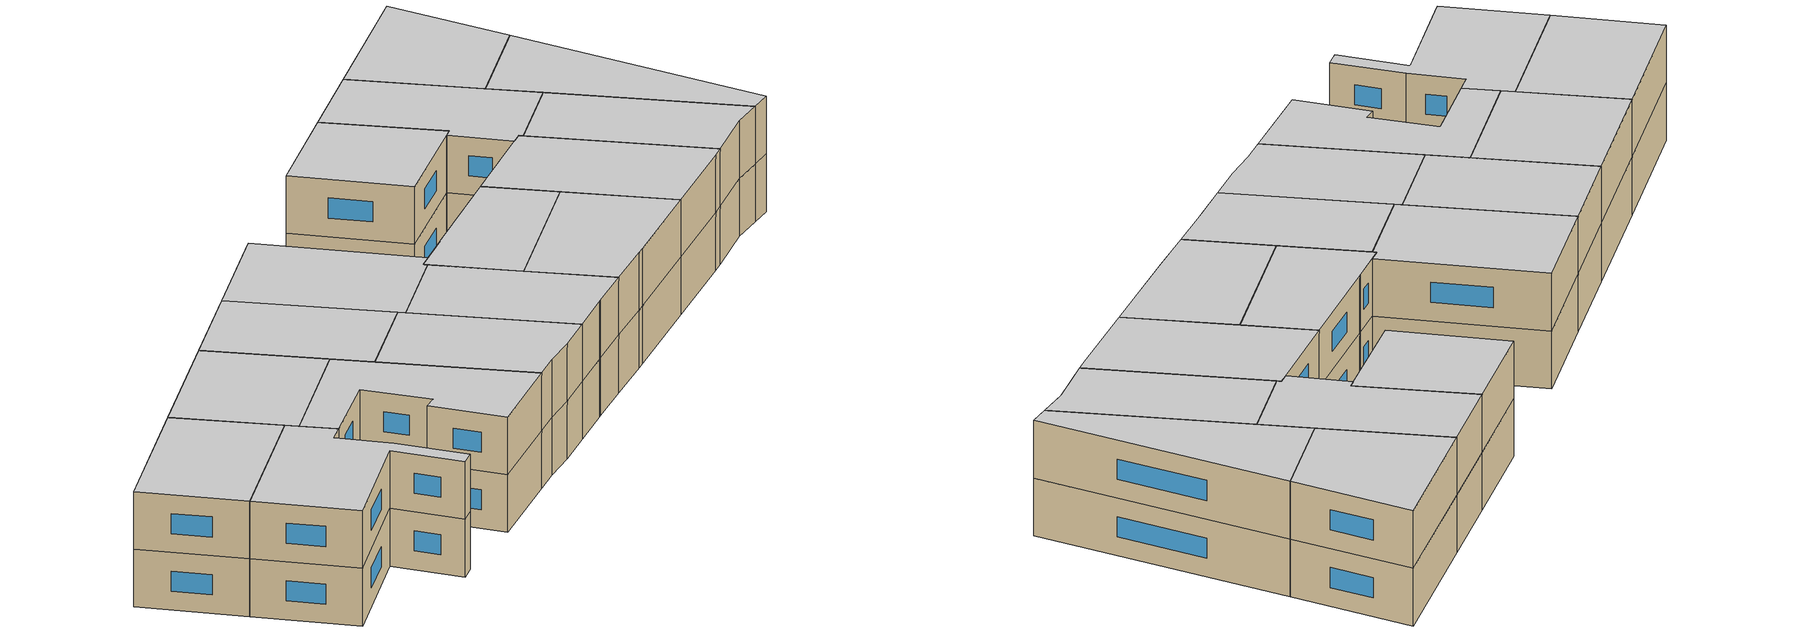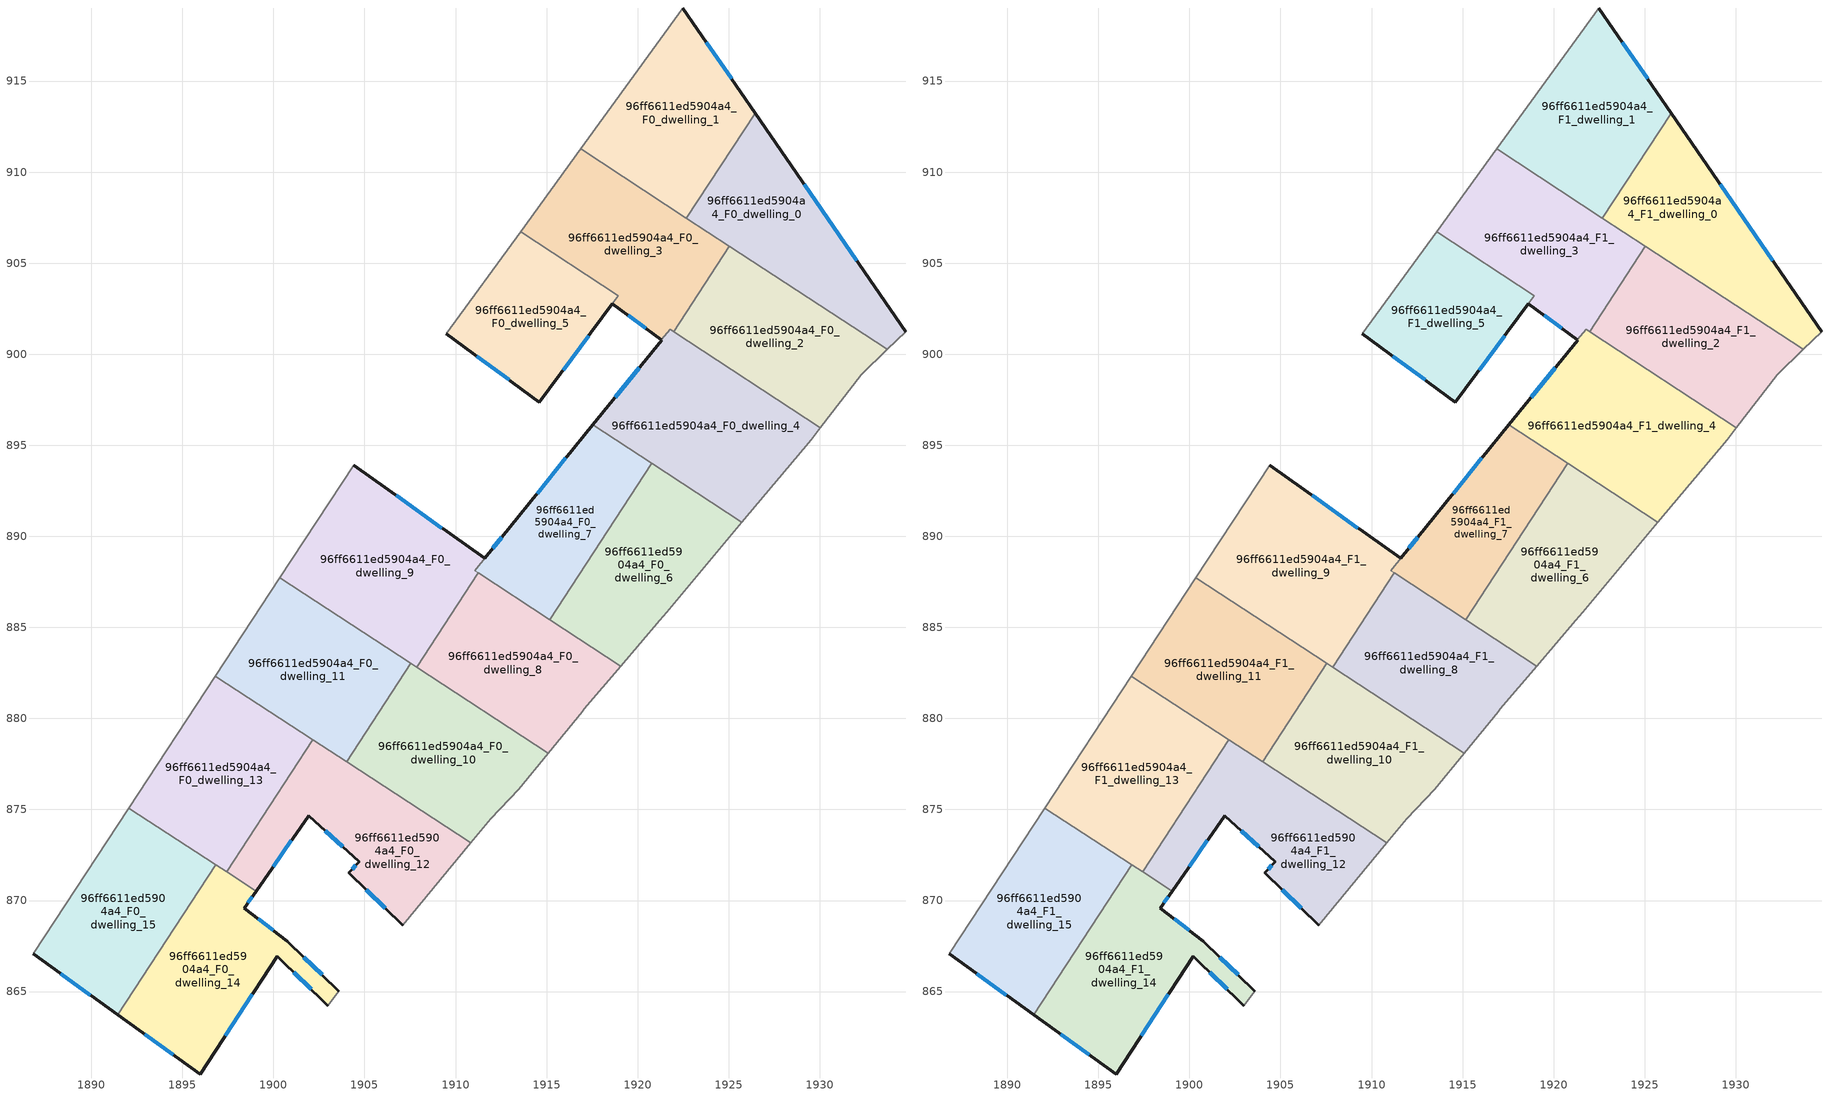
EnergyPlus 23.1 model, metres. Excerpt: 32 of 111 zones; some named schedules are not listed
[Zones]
96ff6611ed5904a4_F0_dwelling_0
 floor ground (EU_floor_Construction): 1926.45,913.25 1934.72,901.23 1933.71,900.26 1922.68,907.47 z0
 wall outside (EU_wall_Construction): 1934.72,901.23 1926.45,913.25 z0:3
 wall to 96ff6611ed5904a4_F0_dwelling_1 (EU_wall_Construction): 1926.45,913.25 1922.68,907.47 z0:3
 wall adiabatic (EU_wall_Construction): 1933.71,900.26 1934.72,901.23 z0:3
 wall to 96ff6611ed5904a4_F0_dwelling_2 (EU_wall_Construction): 1925.04,905.93 1933.71,900.26 z0:3
 wall to 96ff6611ed5904a4_F0_dwelling_3 (EU_wall_Construction): 1922.68,907.47 1925.04,905.93 z0:3
 window (EU_Window_Construction): 1932.03,905.14 1929.14,909.34 z0.98:2.02
96ff6611ed5904a4_F0_dwelling_1
 floor ground (EU_floor_Construction): 1922.49,919.01 1926.45,913.25 1922.68,907.47 1916.87,911.27 z0
 wall outside (EU_wall_Construction): 1926.45,913.25 1922.49,919.01 z0:3
 wall adiabatic (EU_wall_Construction): 1922.49,919.01 1916.87,911.27 z0:3
 wall to 96ff6611ed5904a4_F0_dwelling_3 (EU_wall_Construction): 1916.87,911.27 1922.68,907.47 z0:3
 window (EU_Window_Construction): 1925.17,915.12 1923.78,917.14 z0.98:2.02
96ff6611ed5904a4_F0_dwelling_10
 floor ground (EU_floor_Construction): 1915.09,878.09 1913.47,876.11 1911.95,874.49 1910.84,873.16 1904.02,877.62 1907.55,883.03 z0
 wall adiabatic (EU_wall_Construction): 1910.84,873.16 1911.95,874.49 1913.47,876.11 1915.09,878.09 z0:3
 wall to 96ff6611ed5904a4_F0_dwelling_11 (EU_wall_Construction): 1907.55,883.03 1904.02,877.62 z0:3
 wall to 96ff6611ed5904a4_F0_dwelling_8 (EU_wall_Construction): 1915.09,878.09 1907.87,882.82 z0:3
 wall to 96ff6611ed5904a4_F0_dwelling_12 (EU_wall_Construction): 1904.02,877.62 1910.84,873.16 z0:3
 wall to 96ff6611ed5904a4_F0_dwelling_9 (EU_wall_Construction): 1907.87,882.82 1907.55,883.03 z0:3
96ff6611ed5904a4_F0_dwelling_11
 floor ground (EU_floor_Construction): 1907.55,883.03 1904.02,877.62 1896.81,882.33 1900.35,887.73 z0
 wall adiabatic (EU_wall_Construction): 1900.35,887.73 1896.81,882.33 z0:3
 wall to 96ff6611ed5904a4_F0_dwelling_9 (EU_wall_Construction): 1907.55,883.03 1900.35,887.73 z0:3
 wall to 96ff6611ed5904a4_F0_dwelling_13 (EU_wall_Construction): 1896.81,882.33 1902.17,878.83 z0:3
 wall to 96ff6611ed5904a4_F0_dwelling_12 (EU_wall_Construction): 1902.17,878.83 1904.02,877.62 z0:3
96ff6611ed5904a4_F0_dwelling_12
 floor ground (EU_floor_Construction): 1910.84,873.16 1907.11,868.65 1904.13,871.53 1904.72,872.13 1901.93,874.64 1899.05,870.52 1897.43,871.58 1902.17,878.83 z0
 wall outside (EU_wall_Construction): 1899.05,870.52 1901.93,874.64 1904.72,872.13 1904.13,871.53 1907.11,868.65 z0:3
 wall to 96ff6611ed5904a4_F0_dwelling_13 (EU_wall_Construction): 1902.17,878.83 1897.43,871.58 z0:3
 wall adiabatic (EU_wall_Construction): 1907.11,868.65 1910.84,873.16 z0:3
 wall to 96ff6611ed5904a4_F0_dwelling_14 (EU_wall_Construction): 1897.43,871.58 1899.05,870.52 z0:3
 window (EU_Window_Construction): 1899.99,871.86 1900.99,873.3 / 1905.1,870.6 1906.14,869.59 / 1904.53,871.94 1904.32,871.73 / 1902.84,873.83 1903.81,872.95 z0.98:2.02
96ff6611ed5904a4_F0_dwelling_13
 floor ground (EU_floor_Construction): 1902.17,878.83 1897.43,871.58 1892.07,875.08 1896.81,882.33 z0
 wall adiabatic (EU_wall_Construction): 1896.81,882.33 1892.07,875.08 z0:3
 wall to 96ff6611ed5904a4_F0_dwelling_15 (EU_wall_Construction): 1892.07,875.08 1896.85,871.96 z0:3
 wall to 96ff6611ed5904a4_F0_dwelling_14 (EU_wall_Construction): 1896.85,871.96 1897.43,871.58 z0:3
96ff6611ed5904a4_F0_dwelling_14
 floor ground (EU_floor_Construction): 1899.05,870.52 1898.39,869.57 1900.75,867.77 1903.6,865.02 1902.97,864.23 1900.21,866.95 1895.98,860.47 1891.46,863.72 1896.85,871.96 z0
 wall outside (EU_wall_Construction): 1903.6,865.02 1900.75,867.77 1898.39,869.57 1899.05,870.52 / 1891.46,863.72 1895.98,860.47 1900.21,866.95 1902.97,864.23 z0:3
 wall adiabatic (EU_wall_Construction): 1902.97,864.23 1903.6,865.02 z0:3
 wall to 96ff6611ed5904a4_F0_dwelling_15 (EU_wall_Construction): 1896.85,871.96 1891.46,863.72 z0:3
 window (EU_Window_Construction): 1899.98,868.36 1899.16,868.99 / 1902.67,865.92 1901.68,866.88 / 1901.11,866.07 1902.08,865.12 / 1897.35,862.58 1898.83,864.85 / 1892.93,862.67 1894.51,861.53 / 1898.6,869.88 1898.83,870.21 z0.98:2.02
96ff6611ed5904a4_F0_dwelling_15
 floor ground (EU_floor_Construction): 1896.85,871.96 1891.46,863.72 1886.82,867.07 1892.07,875.08 z0
 wall outside (EU_wall_Construction): 1886.82,867.07 1891.46,863.72 z0:3
 wall adiabatic (EU_wall_Construction): 1892.07,875.08 1886.82,867.07 z0:3
 window (EU_Window_Construction): 1888.33,865.98 1889.95,864.81 z0.98:2.02
96ff6611ed5904a4_F0_dwelling_2
 floor ground (EU_floor_Construction): 1933.71,900.26 1932.27,898.86 1930.04,895.97 1921.98,901.24 1925.04,905.93 z0
 wall adiabatic (EU_wall_Construction): 1930.04,895.97 1932.27,898.86 1933.71,900.26 z0:3
 wall to 96ff6611ed5904a4_F0_dwelling_3 (EU_wall_Construction): 1925.04,905.93 1921.98,901.24 z0:3
 wall to 96ff6611ed5904a4_F0_dwelling_4 (EU_wall_Construction): 1921.98,901.24 1930.04,895.97 z0:3
96ff6611ed5904a4_F0_dwelling_3
 floor ground (EU_floor_Construction): 1925.04,905.93 1921.98,901.24 1921.78,901.37 1921.31,900.78 1918.62,902.78 1918.94,903.22 1913.58,906.73 1916.87,911.27 z0
 wall outside (EU_wall_Construction): 1918.62,902.78 1921.31,900.78 z0:3
 wall to 96ff6611ed5904a4_F0_dwelling_5 (EU_wall_Construction): 1913.58,906.73 1918.94,903.22 1918.62,902.78 z0:3
 wall adiabatic (EU_wall_Construction): 1916.87,911.27 1913.58,906.73 z0:3
 wall to 96ff6611ed5904a4_F0_dwelling_4 (EU_wall_Construction): 1921.31,900.78 1921.78,901.37 / 1921.79,901.36 1921.98,901.24 z0:3
 window (EU_Window_Construction): 1919.49,902.13 1920.43,901.43 z0.98:2.02
96ff6611ed5904a4_F0_dwelling_4
 floor ground (EU_floor_Construction): 1930.04,895.97 1929.53,895.31 1925.73,890.78 1917.54,896.13 1921.79,901.36 z0
 wall outside (EU_wall_Construction): 1921.31,900.78 1917.54,896.13 z0:3
 wall adiabatic (EU_wall_Construction): 1925.73,890.78 1929.53,895.31 1930.04,895.97 z0:3
 wall to 96ff6611ed5904a4_F0_dwelling_6 (EU_wall_Construction): 1920.79,894 1925.73,890.78 z0:3
 wall to 96ff6611ed5904a4_F0_dwelling_7 (EU_wall_Construction): 1917.54,896.13 1920.79,894 z0:3
 window (EU_Window_Construction): 1920.09,899.27 1918.77,897.64 z0.98:2.02
96ff6611ed5904a4_F0_dwelling_5
 floor ground (EU_floor_Construction): 1918.94,903.22 1914.61,897.37 1909.5,901.11 1913.58,906.73 z0
 wall outside (EU_wall_Construction): 1909.5,901.11 1914.61,897.37 1918.62,902.78 z0:3
 wall adiabatic (EU_wall_Construction): 1913.58,906.73 1909.5,901.11 z0:3
 window (EU_Window_Construction): 1911.16,899.9 1912.95,898.59 / 1915.91,899.13 1917.31,901.02 z0.98:2.02
96ff6611ed5904a4_F0_dwelling_6
 floor ground (EU_floor_Construction): 1925.73,890.78 1921.6,885.84 1921.23,885.4 1919.08,882.87 1915.18,885.42 1920.79,894 z0
 wall adiabatic (EU_wall_Construction): 1919.08,882.87 1921.23,885.4 1921.6,885.84 1925.73,890.78 z0:3
 wall to 96ff6611ed5904a4_F0_dwelling_7 (EU_wall_Construction): 1920.79,894 1915.18,885.42 z0:3
 wall to 96ff6611ed5904a4_F0_dwelling_8 (EU_wall_Construction): 1915.18,885.42 1919.08,882.87 z0:3
96ff6611ed5904a4_F0_dwelling_7
 floor ground (EU_floor_Construction): 1920.79,894 1915.18,885.42 1911.06,888.11 1913.01,890.52 1917.54,896.13 z0
 wall outside (EU_wall_Construction): 1917.54,896.13 1913.01,890.52 z0:3
 wall to 96ff6611ed5904a4_F0_dwelling_9 (EU_wall_Construction): 1913,890.52 1911.06,888.11 1911.25,887.99 z0:3
 wall to 96ff6611ed5904a4_F0_dwelling_8 (EU_wall_Construction): 1911.25,887.99 1915.18,885.42 z0:3
 window (EU_Window_Construction): 1916.07,894.3 1914.48,892.35 z0.98:2.02
96ff6611ed5904a4_F0_dwelling_8
 floor ground (EU_floor_Construction): 1919.08,882.87 1917.08,880.52 1916.96,880.37 1915.09,878.09 1907.87,882.82 1911.25,887.99 z0
 wall adiabatic (EU_wall_Construction): 1915.09,878.09 1916.96,880.37 1917.08,880.52 1919.08,882.87 z0:3
 wall to 96ff6611ed5904a4_F0_dwelling_9 (EU_wall_Construction): 1911.25,887.99 1907.87,882.82 z0:3
96ff6611ed5904a4_F0_dwelling_9
 floor ground (EU_floor_Construction): 1913,890.52 1911.06,888.11 1911.25,887.99 1907.87,882.82 1900.35,887.73 1904.4,893.91 1911.6,888.78 z0
 wall outside (EU_wall_Construction): 1913,890.52 1911.6,888.78 1904.4,893.91 z0:3
 wall adiabatic (EU_wall_Construction): 1904.4,893.91 1900.35,887.73 z0:3
 window (EU_Window_Construction): 1909.26,890.45 1906.74,892.25 / 1912.55,889.96 1912.06,889.35 z0.98:2.02
96ff6611ed5904a4_F1_dwelling_0
 floor to 96ff6611ed5904a4_F0_dwelling_0 (EU_floor_Construction): 1926.45,913.25 1934.72,901.23 1933.71,900.26 1922.68,907.47 z3
 wall outside (EU_wall_Construction): 1934.72,901.23 1926.45,913.25 z3:6
 wall to 96ff6611ed5904a4_F1_dwelling_1 (EU_wall_Construction): 1926.45,913.25 1922.68,907.47 z3:6
 wall adiabatic (EU_wall_Construction): 1933.71,900.26 1934.72,901.23 z3:6
 wall to 96ff6611ed5904a4_F1_dwelling_2 (EU_wall_Construction): 1925.04,905.93 1933.71,900.26 z3:6
 wall to 96ff6611ed5904a4_F1_dwelling_3 (EU_wall_Construction): 1922.68,907.47 1925.04,905.93 z3:6
 window (EU_Window_Construction): 1932.03,905.14 1929.14,909.34 z3.98:5.02
 ceiling to 96ff6611ed5904a4_F2_dwelling_0 (EU_floor_Construction): 1934.72,901.23 1926.45,913.25 1922.68,907.47 1933.71,900.26 z6
96ff6611ed5904a4_F1_dwelling_1
 floor to 96ff6611ed5904a4_F0_dwelling_1 (EU_floor_Construction): 1922.49,919.01 1926.45,913.25 1922.68,907.47 1916.87,911.27 z3
 wall outside (EU_wall_Construction): 1926.45,913.25 1922.49,919.01 z3:6
 wall adiabatic (EU_wall_Construction): 1922.49,919.01 1916.87,911.27 z3:6
 wall to 96ff6611ed5904a4_F1_dwelling_3 (EU_wall_Construction): 1916.87,911.27 1922.68,907.47 z3:6
 window (EU_Window_Construction): 1925.17,915.12 1923.78,917.14 z3.98:5.02
 ceiling to 96ff6611ed5904a4_F2_dwelling_1 (EU_floor_Construction): 1922.68,907.47 1926.45,913.25 1922.49,919.01 1916.87,911.27 z6
96ff6611ed5904a4_F1_dwelling_10
 floor to 96ff6611ed5904a4_F0_dwelling_10 (EU_floor_Construction): 1915.09,878.09 1913.47,876.11 1911.95,874.49 1910.84,873.16 1904.02,877.62 1907.55,883.03 z3
 wall adiabatic (EU_wall_Construction): 1910.84,873.16 1911.95,874.49 1913.47,876.11 1915.09,878.09 z3:6
 wall to 96ff6611ed5904a4_F1_dwelling_11 (EU_wall_Construction): 1907.55,883.03 1904.02,877.62 z3:6
 wall to 96ff6611ed5904a4_F1_dwelling_8 (EU_wall_Construction): 1915.09,878.09 1907.87,882.82 z3:6
 wall to 96ff6611ed5904a4_F1_dwelling_12 (EU_wall_Construction): 1904.02,877.62 1910.84,873.16 z3:6
 wall to 96ff6611ed5904a4_F1_dwelling_9 (EU_wall_Construction): 1907.87,882.82 1907.55,883.03 z3:6
 ceiling to 96ff6611ed5904a4_F2_dwelling_10 (EU_floor_Construction): 1913.47,876.11 1915.09,878.09 1907.55,883.03 1904.02,877.62 1910.84,873.16 1911.95,874.49 z6
96ff6611ed5904a4_F1_dwelling_11
 floor to 96ff6611ed5904a4_F0_dwelling_11 (EU_floor_Construction): 1907.55,883.03 1904.02,877.62 1896.81,882.33 1900.35,887.73 z3
 wall adiabatic (EU_wall_Construction): 1900.35,887.73 1896.81,882.33 z3:6
 wall to 96ff6611ed5904a4_F1_dwelling_9 (EU_wall_Construction): 1907.55,883.03 1900.35,887.73 z3:6
 wall to 96ff6611ed5904a4_F1_dwelling_13 (EU_wall_Construction): 1896.81,882.33 1902.17,878.83 z3:6
 wall to 96ff6611ed5904a4_F1_dwelling_12 (EU_wall_Construction): 1902.17,878.83 1904.02,877.62 z3:6
 ceiling to 96ff6611ed5904a4_F2_dwelling_11 (EU_floor_Construction): 1904.02,877.62 1907.55,883.03 1900.35,887.73 1896.81,882.33 z6
96ff6611ed5904a4_F1_dwelling_12
 floor to 96ff6611ed5904a4_F0_dwelling_12 (EU_floor_Construction): 1910.84,873.16 1907.11,868.65 1904.13,871.53 1904.72,872.13 1901.93,874.64 1899.05,870.52 1897.43,871.58 1902.17,878.83 z3
 wall outside (EU_wall_Construction): 1899.05,870.52 1901.93,874.64 1904.72,872.13 1904.13,871.53 1907.11,868.65 z3:6
 wall to 96ff6611ed5904a4_F1_dwelling_13 (EU_wall_Construction): 1902.17,878.83 1897.43,871.58 z3:6
 wall adiabatic (EU_wall_Construction): 1907.11,868.65 1910.84,873.16 z3:6
 wall to 96ff6611ed5904a4_F1_dwelling_14 (EU_wall_Construction): 1897.43,871.58 1899.05,870.52 z3:6
 window (EU_Window_Construction): 1899.99,871.86 1900.99,873.3 / 1905.1,870.6 1906.14,869.59 / 1904.53,871.94 1904.32,871.73 / 1902.84,873.83 1903.81,872.95 z3.98:5.02
 ceiling to 96ff6611ed5904a4_F2_dwelling_12 (EU_floor_Construction): 1907.11,868.65 1910.84,873.16 1902.17,878.83 1897.43,871.58 1899.05,870.52 1901.93,874.64 1904.72,872.13 1904.13,871.53 z6
96ff6611ed5904a4_F1_dwelling_13
 floor to 96ff6611ed5904a4_F0_dwelling_13 (EU_floor_Construction): 1902.17,878.83 1897.43,871.58 1892.07,875.08 1896.81,882.33 z3
 wall adiabatic (EU_wall_Construction): 1896.81,882.33 1892.07,875.08 z3:6
 wall to 96ff6611ed5904a4_F1_dwelling_15 (EU_wall_Construction): 1892.07,875.08 1896.85,871.96 z3:6
 wall to 96ff6611ed5904a4_F1_dwelling_14 (EU_wall_Construction): 1896.85,871.96 1897.43,871.58 z3:6
 ceiling to 96ff6611ed5904a4_F2_dwelling_13 (EU_floor_Construction): 1897.43,871.58 1902.17,878.83 1896.81,882.33 1892.07,875.08 z6
96ff6611ed5904a4_F1_dwelling_14
 floor to 96ff6611ed5904a4_F0_dwelling_14 (EU_floor_Construction): 1899.05,870.52 1898.39,869.57 1900.75,867.77 1903.6,865.02 1902.97,864.23 1900.21,866.95 1895.98,860.47 1891.46,863.72 1896.85,871.96 z3
 wall outside (EU_wall_Construction): 1903.6,865.02 1900.75,867.77 1898.39,869.57 1899.05,870.52 / 1891.46,863.72 1895.98,860.47 1900.21,866.95 1902.97,864.23 z3:6
 wall adiabatic (EU_wall_Construction): 1902.97,864.23 1903.6,865.02 z3:6
 wall to 96ff6611ed5904a4_F1_dwelling_15 (EU_wall_Construction): 1896.85,871.96 1891.46,863.72 z3:6
 window (EU_Window_Construction): 1899.98,868.36 1899.16,868.99 / 1902.67,865.92 1901.68,866.88 / 1901.11,866.07 1902.08,865.12 / 1897.35,862.58 1898.83,864.85 / 1892.93,862.67 1894.51,861.53 / 1898.6,869.88 1898.83,870.21 z3.98:5.02
 ceiling to 96ff6611ed5904a4_F2_dwelling_14 (EU_floor_Construction): 1902.97,864.23 1903.6,865.02 1900.75,867.77 1898.39,869.57 1899.05,870.52 1896.85,871.96 1891.46,863.72 1895.98,860.47 1900.21,866.95 z6
96ff6611ed5904a4_F1_dwelling_15
 floor to 96ff6611ed5904a4_F0_dwelling_15 (EU_floor_Construction): 1896.85,871.96 1891.46,863.72 1886.82,867.07 1892.07,875.08 z3
 wall outside (EU_wall_Construction): 1886.82,867.07 1891.46,863.72 z3:6
 wall adiabatic (EU_wall_Construction): 1892.07,875.08 1886.82,867.07 z3:6
 window (EU_Window_Construction): 1888.33,865.98 1889.95,864.81 z3.98:5.02
 ceiling to 96ff6611ed5904a4_F2_dwelling_15 (EU_floor_Construction): 1891.46,863.72 1896.85,871.96 1892.07,875.08 1886.82,867.07 z6
96ff6611ed5904a4_F1_dwelling_2
 floor to 96ff6611ed5904a4_F0_dwelling_2 (EU_floor_Construction): 1933.71,900.26 1932.27,898.86 1930.04,895.97 1921.98,901.24 1925.04,905.93 z3
 wall adiabatic (EU_wall_Construction): 1930.04,895.97 1932.27,898.86 1933.71,900.26 z3:6
 wall to 96ff6611ed5904a4_F1_dwelling_3 (EU_wall_Construction): 1925.04,905.93 1921.98,901.24 z3:6
 wall to 96ff6611ed5904a4_F1_dwelling_4 (EU_wall_Construction): 1921.98,901.24 1930.04,895.97 z3:6
 ceiling to 96ff6611ed5904a4_F2_dwelling_2 (EU_floor_Construction): 1932.27,898.86 1933.71,900.26 1925.04,905.93 1921.98,901.24 1930.04,895.97 z6
96ff6611ed5904a4_F1_dwelling_3
 floor to 96ff6611ed5904a4_F0_dwelling_3 (EU_floor_Construction): 1925.04,905.93 1921.98,901.24 1921.78,901.37 1921.31,900.78 1918.62,902.78 1918.94,903.22 1913.58,906.73 1916.87,911.27 z3
 wall outside (EU_wall_Construction): 1918.62,902.78 1921.31,900.78 z3:6
 wall to 96ff6611ed5904a4_F1_dwelling_5 (EU_wall_Construction): 1913.58,906.73 1918.94,903.22 1918.62,902.78 z3:6
 wall adiabatic (EU_wall_Construction): 1916.87,911.27 1913.58,906.73 z3:6
 wall to 96ff6611ed5904a4_F1_dwelling_4 (EU_wall_Construction): 1921.31,900.78 1921.78,901.37 / 1921.79,901.36 1921.98,901.24 z3:6
 window (EU_Window_Construction): 1919.49,902.13 1920.43,901.43 z3.98:5.02
 ceiling to 96ff6611ed5904a4_F2_dwelling_3 (EU_floor_Construction): 1921.98,901.24 1925.04,905.93 1916.87,911.27 1913.58,906.73 1918.94,903.22 1918.62,902.78 1921.31,900.78 1921.78,901.37 z6
96ff6611ed5904a4_F1_dwelling_4
 floor to 96ff6611ed5904a4_F0_dwelling_4 (EU_floor_Construction): 1930.04,895.97 1929.53,895.31 1925.73,890.78 1917.54,896.13 1921.79,901.36 z3
 wall outside (EU_wall_Construction): 1921.31,900.78 1917.54,896.13 z3:6
 wall adiabatic (EU_wall_Construction): 1925.73,890.78 1929.53,895.31 1930.04,895.97 z3:6
 wall to 96ff6611ed5904a4_F1_dwelling_6 (EU_wall_Construction): 1920.79,894 1925.73,890.78 z3:6
 wall to 96ff6611ed5904a4_F1_dwelling_7 (EU_wall_Construction): 1917.54,896.13 1920.79,894 z3:6
 window (EU_Window_Construction): 1920.09,899.27 1918.77,897.64 z3.98:5.02
 ceiling to 96ff6611ed5904a4_F2_dwelling_4 (EU_floor_Construction): 1925.73,890.78 1929.53,895.31 1930.04,895.97 1921.79,901.36 1917.54,896.13 z6
96ff6611ed5904a4_F1_dwelling_5
 floor to 96ff6611ed5904a4_F0_dwelling_5 (EU_floor_Construction): 1918.94,903.22 1914.61,897.37 1909.5,901.11 1913.58,906.73 z3
 wall outside (EU_wall_Construction): 1909.5,901.11 1914.61,897.37 1918.62,902.78 z3:6
 wall adiabatic (EU_wall_Construction): 1913.58,906.73 1909.5,901.11 z3:6
 window (EU_Window_Construction): 1911.16,899.9 1912.95,898.59 / 1915.91,899.13 1917.31,901.02 z3.98:5.02
 ceiling to 96ff6611ed5904a4_F2_dwelling_5 (EU_floor_Construction): 1914.61,897.37 1918.94,903.22 1913.58,906.73 1909.5,901.11 z6
96ff6611ed5904a4_F1_dwelling_6
 floor to 96ff6611ed5904a4_F0_dwelling_6 (EU_floor_Construction): 1925.73,890.78 1921.6,885.84 1921.23,885.4 1919.08,882.87 1915.18,885.42 1920.79,894 z3
 wall adiabatic (EU_wall_Construction): 1919.08,882.87 1921.23,885.4 1921.6,885.84 1925.73,890.78 z3:6
 wall to 96ff6611ed5904a4_F1_dwelling_7 (EU_wall_Construction): 1920.79,894 1915.18,885.42 z3:6
 wall to 96ff6611ed5904a4_F1_dwelling_8 (EU_wall_Construction): 1915.18,885.42 1919.08,882.87 z3:6
 ceiling to 96ff6611ed5904a4_F2_dwelling_6 (EU_floor_Construction): 1921.6,885.84 1925.73,890.78 1920.79,894 1915.18,885.42 1919.08,882.87 1921.23,885.4 z6
96ff6611ed5904a4_F1_dwelling_7
 floor to 96ff6611ed5904a4_F0_dwelling_7 (EU_floor_Construction): 1920.79,894 1915.18,885.42 1911.06,888.11 1913.01,890.52 1917.54,896.13 z3
 wall outside (EU_wall_Construction): 1917.54,896.13 1913.01,890.52 z3:6
 wall to 96ff6611ed5904a4_F1_dwelling_9 (EU_wall_Construction): 1913,890.52 1911.06,888.11 1911.25,887.99 z3:6
 wall to 96ff6611ed5904a4_F1_dwelling_8 (EU_wall_Construction): 1911.25,887.99 1915.18,885.42 z3:6
 window (EU_Window_Construction): 1916.07,894.3 1914.48,892.35 z3.98:5.02
 ceiling to 96ff6611ed5904a4_F2_dwelling_7 (EU_floor_Construction): 1915.18,885.42 1920.79,894 1917.54,896.13 1913.01,890.52 1911.06,888.11 z6
96ff6611ed5904a4_F1_dwelling_8
 floor to 96ff6611ed5904a4_F0_dwelling_8 (EU_floor_Construction): 1919.08,882.87 1917.08,880.52 1916.96,880.37 1915.09,878.09 1907.87,882.82 1911.25,887.99 z3
 wall adiabatic (EU_wall_Construction): 1915.09,878.09 1916.96,880.37 1917.08,880.52 1919.08,882.87 z3:6
 wall to 96ff6611ed5904a4_F1_dwelling_9 (EU_wall_Construction): 1911.25,887.99 1907.87,882.82 z3:6
 ceiling to 96ff6611ed5904a4_F2_dwelling_8 (EU_floor_Construction): 1916.96,880.37 1917.08,880.52 1919.08,882.87 1911.25,887.99 1907.87,882.82 1915.09,878.09 z6
96ff6611ed5904a4_F1_dwelling_9
 floor to 96ff6611ed5904a4_F0_dwelling_9 (EU_floor_Construction): 1913,890.52 1911.06,888.11 1911.25,887.99 1907.87,882.82 1900.35,887.73 1904.4,893.91 1911.6,888.78 z3
 wall outside (EU_wall_Construction): 1913,890.52 1911.6,888.78 1904.4,893.91 z3:6
 wall adiabatic (EU_wall_Construction): 1904.4,893.91 1900.35,887.73 z3:6
 window (EU_Window_Construction): 1909.26,890.45 1906.74,892.25 / 1912.55,889.96 1912.06,889.35 z3.98:5.02
 ceiling to 96ff6611ed5904a4_F2_dwelling_9 (EU_floor_Construction): 1907.87,882.82 1911.25,887.99 1911.06,888.11 1913,890.52 1911.6,888.78 1904.4,893.91 1900.35,887.73 z6
[Building]
EU S2 Campaign: North Axis=0; Terrain=City; Solar Distribution=FullExterior
[Site:Location]
Bologna: Latitude=44.5; Longitude=11.25; Time Zone=1; Elevation=37
[SizingPeriod:WeatherFileDays]
AnnualSizingPeriod: Begin Month=1; Begin Day of Month=1; End Month=12; End Day of Month=31; Day of Week for Start Day=Monday; Use Weather File Daylight Saving Period=No; Use Weather File Rain and Snow Indicators=No
[MATERIAL]
EU_InternalMass_Material: Roughness=MediumRough; Thickness=0.1; Conductivity=1; Density=1800; Specific Heat=900; Thermal Absorptance=0.9; Solar Absorptance=0.7; Visible Absorptance=0.7
[MATERIAL:NOMASS] Roughness=MediumRough; Thermal Absorptance=0.9; Solar Absorptance=0.7; Visible Absorptance=0.7
Name | Thermal Resistance
EU_wall_NoMass | 0.905828
EU_floor_NoMass | 0.67114
[WINDOWMATERIAL:SIMPLEGLAZINGSYSTEM]
EU_Window_SimpleGlazing: UFactor=4.52486; Solar Heat Gain Coefficient=0.85; Visible Transmittance=0.85
[CONSTRUCTION]
EU_wall_Construction: EU_wall_NoMass
EU_floor_Construction: EU_floor_NoMass
EU_Window_Construction: EU_Window_SimpleGlazing
EU_InternalMass_Construction: EU_InternalMass_Material
[ZONE] Type=1; Multiplier=1; Ceiling Height=autocalculate; Floor Area=autocalculate; Part of Total Floor Area=Yes
Name | Volume
96ff6611ed5904a4_F0_dwelling_0; 96ff6611ed5904a4_F1_dwelling_0 | 166.438
96ff6611ed5904a4_F0_dwelling_1; 96ff6611ed5904a4_F1_dwelling_1 | 166.425
96ff6611ed5904a4_F0_dwelling_10; 96ff6611ed5904a4_F1_dwelling_10 | 166.46
96ff6611ed5904a4_F0_dwelling_11; 96ff6611ed5904a4_F1_dwelling_11 | 166.482
96ff6611ed5904a4_F0_dwelling_12; 96ff6611ed5904a4_F1_dwelling_12 | 166.43
96ff6611ed5904a4_F0_dwelling_13; 96ff6611ed5904a4_F1_dwelling_13 | 166.445
96ff6611ed5904a4_F0_dwelling_14; 96ff6611ed5904a4_F1_dwelling_14 | 166.464
96ff6611ed5904a4_F0_dwelling_15; 96ff6611ed5904a4_F1_dwelling_15 | 166.428
96ff6611ed5904a4_F0_dwelling_2; 96ff6611ed5904a4_F1_dwelling_2 | 166.441
96ff6611ed5904a4_F0_dwelling_3; 96ff6611ed5904a4_F1_dwelling_3 | 173.001
96ff6611ed5904a4_F0_dwelling_4; 96ff6611ed5904a4_F1_dwelling_4 | 197.878
96ff6611ed5904a4_F0_dwelling_5; 96ff6611ed5904a4_F1_dwelling_5 | 135.847
96ff6611ed5904a4_F0_dwelling_6; 96ff6611ed5904a4_F1_dwelling_6 | 162.725
96ff6611ed5904a4_F0_dwelling_7; 96ff6611ed5904a4_F1_dwelling_7 | 135.338
96ff6611ed5904a4_F0_dwelling_8; 96ff6611ed5904a4_F1_dwelling_8 | 166.443
96ff6611ed5904a4_F0_dwelling_9; 96ff6611ed5904a4_F1_dwelling_9 | 193.822
[INTERNALMASS] Construction=EU_InternalMass_Construction
Name | Zone or ZoneList | Surface Area
96ff6611ed5904a4_F0_dwelling_0_EU_InternalMass | 96ff6611ed5904a4_F0_dwelling_0 | 55.4807
96ff6611ed5904a4_F0_dwelling_1_EU_InternalMass | 96ff6611ed5904a4_F0_dwelling_1 | 55.4769
96ff6611ed5904a4_F0_dwelling_2_EU_InternalMass | 96ff6611ed5904a4_F0_dwelling_2 | 55.4807
96ff6611ed5904a4_F0_dwelling_3_EU_InternalMass | 96ff6611ed5904a4_F0_dwelling_3 | 57.6681
96ff6611ed5904a4_F0_dwelling_4_EU_InternalMass | 96ff6611ed5904a4_F0_dwelling_4 | 65.9787
96ff6611ed5904a4_F0_dwelling_5_EU_InternalMass | 96ff6611ed5904a4_F0_dwelling_5 | 45.2839
96ff6611ed5904a4_F0_dwelling_6_EU_InternalMass | 96ff6611ed5904a4_F0_dwelling_6 | 54.2423
96ff6611ed5904a4_F0_dwelling_7_EU_InternalMass | 96ff6611ed5904a4_F0_dwelling_7 | 45.1047
96ff6611ed5904a4_F0_dwelling_8_EU_InternalMass | 96ff6611ed5904a4_F0_dwelling_8 | 55.4811
96ff6611ed5904a4_F0_dwelling_9_EU_InternalMass | 96ff6611ed5904a4_F0_dwelling_9 | 64.6143
96ff6611ed5904a4_F0_dwelling_10_EU_InternalMass | 96ff6611ed5904a4_F0_dwelling_10 | 55.4866
96ff6611ed5904a4_F0_dwelling_11_EU_InternalMass | 96ff6611ed5904a4_F0_dwelling_11 | 55.4925
96ff6611ed5904a4_F0_dwelling_12_EU_InternalMass | 96ff6611ed5904a4_F0_dwelling_12 | 55.4757
96ff6611ed5904a4_F0_dwelling_13_EU_InternalMass | 96ff6611ed5904a4_F0_dwelling_13 | 55.484
96ff6611ed5904a4_F0_dwelling_14_EU_InternalMass | 96ff6611ed5904a4_F0_dwelling_14 | 55.4899
96ff6611ed5904a4_F0_dwelling_15_EU_InternalMass | 96ff6611ed5904a4_F0_dwelling_15 | 55.4748
96ff6611ed5904a4_F1_dwelling_0_EU_InternalMass | 96ff6611ed5904a4_F1_dwelling_0 | 55.4807
96ff6611ed5904a4_F1_dwelling_1_EU_InternalMass | 96ff6611ed5904a4_F1_dwelling_1 | 55.4769
96ff6611ed5904a4_F1_dwelling_2_EU_InternalMass | 96ff6611ed5904a4_F1_dwelling_2 | 55.4807
96ff6611ed5904a4_F1_dwelling_3_EU_InternalMass | 96ff6611ed5904a4_F1_dwelling_3 | 57.6681
96ff6611ed5904a4_F1_dwelling_4_EU_InternalMass | 96ff6611ed5904a4_F1_dwelling_4 | 65.9787
96ff6611ed5904a4_F1_dwelling_5_EU_InternalMass | 96ff6611ed5904a4_F1_dwelling_5 | 45.2839
96ff6611ed5904a4_F1_dwelling_6_EU_InternalMass | 96ff6611ed5904a4_F1_dwelling_6 | 54.2423
96ff6611ed5904a4_F1_dwelling_7_EU_InternalMass | 96ff6611ed5904a4_F1_dwelling_7 | 45.1047
96ff6611ed5904a4_F1_dwelling_8_EU_InternalMass | 96ff6611ed5904a4_F1_dwelling_8 | 55.4811
96ff6611ed5904a4_F1_dwelling_9_EU_InternalMass | 96ff6611ed5904a4_F1_dwelling_9 | 64.6143
96ff6611ed5904a4_F1_dwelling_10_EU_InternalMass | 96ff6611ed5904a4_F1_dwelling_10 | 55.4866
96ff6611ed5904a4_F1_dwelling_11_EU_InternalMass | 96ff6611ed5904a4_F1_dwelling_11 | 55.4925
96ff6611ed5904a4_F1_dwelling_12_EU_InternalMass | 96ff6611ed5904a4_F1_dwelling_12 | 55.4757
96ff6611ed5904a4_F1_dwelling_13_EU_InternalMass | 96ff6611ed5904a4_F1_dwelling_13 | 55.484
96ff6611ed5904a4_F1_dwelling_14_EU_InternalMass | 96ff6611ed5904a4_F1_dwelling_14 | 55.4899
96ff6611ed5904a4_F1_dwelling_15_EU_InternalMass | 96ff6611ed5904a4_F1_dwelling_15 | 55.4748
[OTHEREQUIPMENT] Fuel Type=Electricity; Design Level Calculation Method=Watts/Area; Power per Zone Floor Area=1; Fraction Latent=0; Fraction Radiant=0; Fraction Lost=0; Carbon Dioxide Generation Rate=0; EndUse Subcategory=EU_Step8_InternalGains
Name | Zone or ZoneList or Space or SpaceList | Schedule
EU_Step8_InternalGain_96ff6611ed5904a4_F0_dwelling_0_f000 | 96ff6611ed5904a4_F0_dwelling_0 | EU_Step8_GainSchedule_96ff6611ed5904a4_F0_dwelling_0_f000
EU_Step8_InternalGain_96ff6611ed5904a4_F0_dwelling_1_f000 | 96ff6611ed5904a4_F0_dwelling_1 | EU_Step8_GainSchedule_96ff6611ed5904a4_F0_dwelling_1_f000
EU_Step8_InternalGain_96ff6611ed5904a4_F0_dwelling_2_f000 | 96ff6611ed5904a4_F0_dwelling_2 | EU_Step8_GainSchedule_96ff6611ed5904a4_F0_dwelling_2_f000
EU_Step8_InternalGain_96ff6611ed5904a4_F0_dwelling_3_f000 | 96ff6611ed5904a4_F0_dwelling_3 | EU_Step8_GainSchedule_96ff6611ed5904a4_F0_dwelling_3_f000
EU_Step8_InternalGain_96ff6611ed5904a4_F0_dwelling_4_f000 | 96ff6611ed5904a4_F0_dwelling_4 | EU_Step8_GainSchedule_96ff6611ed5904a4_F0_dwelling_4_f000
EU_Step8_InternalGain_96ff6611ed5904a4_F0_dwelling_5_f000 | 96ff6611ed5904a4_F0_dwelling_5 | EU_Step8_GainSchedule_96ff6611ed5904a4_F0_dwelling_5_f000
EU_Step8_InternalGain_96ff6611ed5904a4_F0_dwelling_6_f000 | 96ff6611ed5904a4_F0_dwelling_6 | EU_Step8_GainSchedule_96ff6611ed5904a4_F0_dwelling_6_f000
EU_Step8_InternalGain_96ff6611ed5904a4_F0_dwelling_7_f000 | 96ff6611ed5904a4_F0_dwelling_7 | EU_Step8_GainSchedule_96ff6611ed5904a4_F0_dwelling_7_f000
EU_Step8_InternalGain_96ff6611ed5904a4_F0_dwelling_8_f000 | 96ff6611ed5904a4_F0_dwelling_8 | EU_Step8_GainSchedule_96ff6611ed5904a4_F0_dwelling_8_f000
EU_Step8_InternalGain_96ff6611ed5904a4_F0_dwelling_9_f000 | 96ff6611ed5904a4_F0_dwelling_9 | EU_Step8_GainSchedule_96ff6611ed5904a4_F0_dwelling_9_f000
EU_Step8_InternalGain_96ff6611ed5904a4_F0_dwelling_10_f000 | 96ff6611ed5904a4_F0_dwelling_10 | EU_Step8_GainSchedule_96ff6611ed5904a4_F0_dwelling_10_f000
EU_Step8_InternalGain_96ff6611ed5904a4_F0_dwelling_11_f000 | 96ff6611ed5904a4_F0_dwelling_11 | EU_Step8_GainSchedule_96ff6611ed5904a4_F0_dwelling_11_f000
EU_Step8_InternalGain_96ff6611ed5904a4_F0_dwelling_12_f000 | 96ff6611ed5904a4_F0_dwelling_12 | EU_Step8_GainSchedule_96ff6611ed5904a4_F0_dwelling_12_f000
EU_Step8_InternalGain_96ff6611ed5904a4_F0_dwelling_13_f000 | 96ff6611ed5904a4_F0_dwelling_13 | EU_Step8_GainSchedule_96ff6611ed5904a4_F0_dwelling_13_f000
EU_Step8_InternalGain_96ff6611ed5904a4_F0_dwelling_14_f000 | 96ff6611ed5904a4_F0_dwelling_14 | EU_Step8_GainSchedule_96ff6611ed5904a4_F0_dwelling_14_f000
EU_Step8_InternalGain_96ff6611ed5904a4_F0_dwelling_15_f000 | 96ff6611ed5904a4_F0_dwelling_15 | EU_Step8_GainSchedule_96ff6611ed5904a4_F0_dwelling_15_f000
EU_Step8_InternalGain_96ff6611ed5904a4_F1_dwelling_0_f000 | 96ff6611ed5904a4_F1_dwelling_0 | EU_Step8_GainSchedule_96ff6611ed5904a4_F1_dwelling_0_f000
EU_Step8_InternalGain_96ff6611ed5904a4_F1_dwelling_1_f000 | 96ff6611ed5904a4_F1_dwelling_1 | EU_Step8_GainSchedule_96ff6611ed5904a4_F1_dwelling_1_f000
EU_Step8_InternalGain_96ff6611ed5904a4_F1_dwelling_2_f000 | 96ff6611ed5904a4_F1_dwelling_2 | EU_Step8_GainSchedule_96ff6611ed5904a4_F1_dwelling_2_f000
EU_Step8_InternalGain_96ff6611ed5904a4_F1_dwelling_3_f000 | 96ff6611ed5904a4_F1_dwelling_3 | EU_Step8_GainSchedule_96ff6611ed5904a4_F1_dwelling_3_f000
EU_Step8_InternalGain_96ff6611ed5904a4_F1_dwelling_4_f000 | 96ff6611ed5904a4_F1_dwelling_4 | EU_Step8_GainSchedule_96ff6611ed5904a4_F1_dwelling_4_f000
EU_Step8_InternalGain_96ff6611ed5904a4_F1_dwelling_5_f000 | 96ff6611ed5904a4_F1_dwelling_5 | EU_Step8_GainSchedule_96ff6611ed5904a4_F1_dwelling_5_f000
EU_Step8_InternalGain_96ff6611ed5904a4_F1_dwelling_6_f000 | 96ff6611ed5904a4_F1_dwelling_6 | EU_Step8_GainSchedule_96ff6611ed5904a4_F1_dwelling_6_f000
EU_Step8_InternalGain_96ff6611ed5904a4_F1_dwelling_7_f000 | 96ff6611ed5904a4_F1_dwelling_7 | EU_Step8_GainSchedule_96ff6611ed5904a4_F1_dwelling_7_f000
EU_Step8_InternalGain_96ff6611ed5904a4_F1_dwelling_8_f000 | 96ff6611ed5904a4_F1_dwelling_8 | EU_Step8_GainSchedule_96ff6611ed5904a4_F1_dwelling_8_f000
EU_Step8_InternalGain_96ff6611ed5904a4_F1_dwelling_9_f000 | 96ff6611ed5904a4_F1_dwelling_9 | EU_Step8_GainSchedule_96ff6611ed5904a4_F1_dwelling_9_f000
EU_Step8_InternalGain_96ff6611ed5904a4_F1_dwelling_10_f000 | 96ff6611ed5904a4_F1_dwelling_10 | EU_Step8_GainSchedule_96ff6611ed5904a4_F1_dwelling_10_f000
EU_Step8_InternalGain_96ff6611ed5904a4_F1_dwelling_11_f000 | 96ff6611ed5904a4_F1_dwelling_11 | EU_Step8_GainSchedule_96ff6611ed5904a4_F1_dwelling_11_f000
EU_Step8_InternalGain_96ff6611ed5904a4_F1_dwelling_12_f000 | 96ff6611ed5904a4_F1_dwelling_12 | EU_Step8_GainSchedule_96ff6611ed5904a4_F1_dwelling_12_f000
EU_Step8_InternalGain_96ff6611ed5904a4_F1_dwelling_13_f000 | 96ff6611ed5904a4_F1_dwelling_13 | EU_Step8_GainSchedule_96ff6611ed5904a4_F1_dwelling_13_f000
EU_Step8_InternalGain_96ff6611ed5904a4_F1_dwelling_14_f000 | 96ff6611ed5904a4_F1_dwelling_14 | EU_Step8_GainSchedule_96ff6611ed5904a4_F1_dwelling_14_f000
EU_Step8_InternalGain_96ff6611ed5904a4_F1_dwelling_15_f000 | 96ff6611ed5904a4_F1_dwelling_15 | EU_Step8_GainSchedule_96ff6611ed5904a4_F1_dwelling_15_f000
[ZONEVENTILATION:DESIGNFLOWRATE] Schedule=EU_AlwaysOn; Design Flow Rate Calculation Method=AirChanges/Hour; Air Changes per Hour=0.73129; Ventilation Type=Natural; Fan Pressure Rise=0; Fan Total Efficiency=1; Constant Term Coefficient=1; Temperature Term Coefficient=0; Velocity Term Coefficient=0; Velocity Squared Term Coefficient=0; Minimum Indoor Temperature=-100; Maximum Indoor Temperature=100; Delta Temperature=-100; Minimum Outdoor Temperature=-100; Maximum Outdoor Temperature=100; Maximum Wind Speed=40
Name | Zone or ZoneList or Space or SpaceList
EU_ConstantAir_96ff6611ed5904a4_F0_dwelling_0 | 96ff6611ed5904a4_F0_dwelling_0
EU_ConstantAir_96ff6611ed5904a4_F0_dwelling_1 | 96ff6611ed5904a4_F0_dwelling_1
EU_ConstantAir_96ff6611ed5904a4_F0_dwelling_2 | 96ff6611ed5904a4_F0_dwelling_2
EU_ConstantAir_96ff6611ed5904a4_F0_dwelling_3 | 96ff6611ed5904a4_F0_dwelling_3
EU_ConstantAir_96ff6611ed5904a4_F0_dwelling_4 | 96ff6611ed5904a4_F0_dwelling_4
EU_ConstantAir_96ff6611ed5904a4_F0_dwelling_5 | 96ff6611ed5904a4_F0_dwelling_5
EU_ConstantAir_96ff6611ed5904a4_F0_dwelling_6 | 96ff6611ed5904a4_F0_dwelling_6
EU_ConstantAir_96ff6611ed5904a4_F0_dwelling_7 | 96ff6611ed5904a4_F0_dwelling_7
EU_ConstantAir_96ff6611ed5904a4_F0_dwelling_8 | 96ff6611ed5904a4_F0_dwelling_8
EU_ConstantAir_96ff6611ed5904a4_F0_dwelling_9 | 96ff6611ed5904a4_F0_dwelling_9
EU_ConstantAir_96ff6611ed5904a4_F0_dwelling_10 | 96ff6611ed5904a4_F0_dwelling_10
EU_ConstantAir_96ff6611ed5904a4_F0_dwelling_11 | 96ff6611ed5904a4_F0_dwelling_11
EU_ConstantAir_96ff6611ed5904a4_F0_dwelling_12 | 96ff6611ed5904a4_F0_dwelling_12
EU_ConstantAir_96ff6611ed5904a4_F0_dwelling_13 | 96ff6611ed5904a4_F0_dwelling_13
EU_ConstantAir_96ff6611ed5904a4_F0_dwelling_14 | 96ff6611ed5904a4_F0_dwelling_14
EU_ConstantAir_96ff6611ed5904a4_F0_dwelling_15 | 96ff6611ed5904a4_F0_dwelling_15
EU_ConstantAir_96ff6611ed5904a4_F1_dwelling_0 | 96ff6611ed5904a4_F1_dwelling_0
EU_ConstantAir_96ff6611ed5904a4_F1_dwelling_1 | 96ff6611ed5904a4_F1_dwelling_1
EU_ConstantAir_96ff6611ed5904a4_F1_dwelling_2 | 96ff6611ed5904a4_F1_dwelling_2
EU_ConstantAir_96ff6611ed5904a4_F1_dwelling_3 | 96ff6611ed5904a4_F1_dwelling_3
EU_ConstantAir_96ff6611ed5904a4_F1_dwelling_4 | 96ff6611ed5904a4_F1_dwelling_4
EU_ConstantAir_96ff6611ed5904a4_F1_dwelling_5 | 96ff6611ed5904a4_F1_dwelling_5
EU_ConstantAir_96ff6611ed5904a4_F1_dwelling_6 | 96ff6611ed5904a4_F1_dwelling_6
EU_ConstantAir_96ff6611ed5904a4_F1_dwelling_7 | 96ff6611ed5904a4_F1_dwelling_7
EU_ConstantAir_96ff6611ed5904a4_F1_dwelling_8 | 96ff6611ed5904a4_F1_dwelling_8
EU_ConstantAir_96ff6611ed5904a4_F1_dwelling_9 | 96ff6611ed5904a4_F1_dwelling_9
EU_ConstantAir_96ff6611ed5904a4_F1_dwelling_10 | 96ff6611ed5904a4_F1_dwelling_10
EU_ConstantAir_96ff6611ed5904a4_F1_dwelling_11 | 96ff6611ed5904a4_F1_dwelling_11
EU_ConstantAir_96ff6611ed5904a4_F1_dwelling_12 | 96ff6611ed5904a4_F1_dwelling_12
EU_ConstantAir_96ff6611ed5904a4_F1_dwelling_13 | 96ff6611ed5904a4_F1_dwelling_13
EU_ConstantAir_96ff6611ed5904a4_F1_dwelling_14 | 96ff6611ed5904a4_F1_dwelling_14
EU_ConstantAir_96ff6611ed5904a4_F1_dwelling_15 | 96ff6611ed5904a4_F1_dwelling_15
[HVACTEMPLATE:ZONE:IDEALLOADSAIRSYSTEM] System Availability Schedule=EU_AlwaysOn; Maximum Heating Supply Air Temperature=50; Minimum Cooling Supply Air Temperature=13; Maximum Heating Supply Air Humidity Ratio=0.0156; Minimum Cooling Supply Air Humidity Ratio=0.0077; Heating Limit=NoLimit; Cooling Limit=NoLimit; Heating Availability Schedule=EU_AlwaysOn; Cooling Availability Schedule=EU_CoolingOff; Dehumidification Control Type=ConstantSensibleHeatRatio; Cooling Sensible Heat Ratio=0.7; Dehumidification Setpoint=60; Humidification Control Type=None; Humidification Setpoint=30; Outdoor Air Method=None; Outdoor Air Flow Rate per Person=0.00944; Outdoor Air Flow Rate per Zone Floor Area=0; Outdoor Air Flow Rate per Zone=0; Demand Controlled Ventilation Type=None; Outdoor Air Economizer Type=NoEconomizer; Heat Recovery Type=None; Sensible Heat Recovery Effectiveness=0.7; Latent Heat Recovery Effectiveness=0.65
Name | Template Thermostat
96ff6611ed5904a4_F0_dwelling_0 | EU_HeatOnly_96ff6611ed5904a4_F0_dwelling_0
96ff6611ed5904a4_F0_dwelling_1 | EU_HeatOnly_96ff6611ed5904a4_F0_dwelling_1
96ff6611ed5904a4_F0_dwelling_2 | EU_HeatOnly_96ff6611ed5904a4_F0_dwelling_2
96ff6611ed5904a4_F0_dwelling_3 | EU_HeatOnly_96ff6611ed5904a4_F0_dwelling_3
96ff6611ed5904a4_F0_dwelling_4 | EU_HeatOnly_96ff6611ed5904a4_F0_dwelling_4
96ff6611ed5904a4_F0_dwelling_5 | EU_HeatOnly_96ff6611ed5904a4_F0_dwelling_5
96ff6611ed5904a4_F0_dwelling_6 | EU_HeatOnly_96ff6611ed5904a4_F0_dwelling_6
96ff6611ed5904a4_F0_dwelling_7 | EU_HeatOnly_96ff6611ed5904a4_F0_dwelling_7
96ff6611ed5904a4_F0_dwelling_8 | EU_HeatOnly_96ff6611ed5904a4_F0_dwelling_8
96ff6611ed5904a4_F0_dwelling_9 | EU_HeatOnly_96ff6611ed5904a4_F0_dwelling_9
96ff6611ed5904a4_F0_dwelling_10 | EU_HeatOnly_96ff6611ed5904a4_F0_dwelling_10
96ff6611ed5904a4_F0_dwelling_11 | EU_HeatOnly_96ff6611ed5904a4_F0_dwelling_11
96ff6611ed5904a4_F0_dwelling_12 | EU_HeatOnly_96ff6611ed5904a4_F0_dwelling_12
96ff6611ed5904a4_F0_dwelling_13 | EU_HeatOnly_96ff6611ed5904a4_F0_dwelling_13
96ff6611ed5904a4_F0_dwelling_14 | EU_HeatOnly_96ff6611ed5904a4_F0_dwelling_14
96ff6611ed5904a4_F0_dwelling_15 | EU_HeatOnly_96ff6611ed5904a4_F0_dwelling_15
96ff6611ed5904a4_F1_dwelling_0 | EU_HeatOnly_96ff6611ed5904a4_F1_dwelling_0
96ff6611ed5904a4_F1_dwelling_1 | EU_HeatOnly_96ff6611ed5904a4_F1_dwelling_1
96ff6611ed5904a4_F1_dwelling_2 | EU_HeatOnly_96ff6611ed5904a4_F1_dwelling_2
96ff6611ed5904a4_F1_dwelling_3 | EU_HeatOnly_96ff6611ed5904a4_F1_dwelling_3
96ff6611ed5904a4_F1_dwelling_4 | EU_HeatOnly_96ff6611ed5904a4_F1_dwelling_4
96ff6611ed5904a4_F1_dwelling_5 | EU_HeatOnly_96ff6611ed5904a4_F1_dwelling_5
96ff6611ed5904a4_F1_dwelling_6 | EU_HeatOnly_96ff6611ed5904a4_F1_dwelling_6
96ff6611ed5904a4_F1_dwelling_7 | EU_HeatOnly_96ff6611ed5904a4_F1_dwelling_7
96ff6611ed5904a4_F1_dwelling_8 | EU_HeatOnly_96ff6611ed5904a4_F1_dwelling_8
96ff6611ed5904a4_F1_dwelling_9 | EU_HeatOnly_96ff6611ed5904a4_F1_dwelling_9
96ff6611ed5904a4_F1_dwelling_10 | EU_HeatOnly_96ff6611ed5904a4_F1_dwelling_10
96ff6611ed5904a4_F1_dwelling_11 | EU_HeatOnly_96ff6611ed5904a4_F1_dwelling_11
96ff6611ed5904a4_F1_dwelling_12 | EU_HeatOnly_96ff6611ed5904a4_F1_dwelling_12
96ff6611ed5904a4_F1_dwelling_13 | EU_HeatOnly_96ff6611ed5904a4_F1_dwelling_13
96ff6611ed5904a4_F1_dwelling_14 | EU_HeatOnly_96ff6611ed5904a4_F1_dwelling_14
96ff6611ed5904a4_F1_dwelling_15 | EU_HeatOnly_96ff6611ed5904a4_F1_dwelling_15
[SIZING:ZONE] Zone Cooling Design Supply Air Temperature Input Method=SupplyAirTemperature; Zone Cooling Design Supply Air Temperature=13; Zone Heating Design Supply Air Temperature Input Method=SupplyAirTemperature; Zone Heating Design Supply Air Temperature=50; Zone Cooling Design Supply Air Humidity Ratio=0.008; Zone Heating Design Supply Air Humidity Ratio=0.008; Cooling Design Air Flow Method=DesignDay; Cooling Design Air Flow Rate=0; Cooling Minimum Air Flow per Zone Floor Area=0.000762; Cooling Minimum Air Flow=0; Cooling Minimum Air Flow Fraction=0.2; Heating Design Air Flow Method=DesignDay; Heating Design Air Flow Rate=0; Heating Maximum Air Flow per Zone Floor Area=0.002032; Heating Maximum Air Flow=0.141576; Heating Maximum Air Flow Fraction=0.3; Account for Dedicated Outdoor Air System=No; Dedicated Outdoor Air System Control Strategy=NeutralSupplyAir; Dedicated Outdoor Air Low Setpoint Temperature for Design=autosize; Dedicated Outdoor Air High Setpoint Temperature for Design=autosize; Zone Load Sizing Method=Sensible Load Only No Latent Load; Zone Latent Cooling Design Supply Air Humidity Ratio Input Method=HumidityRatioDifference; Zone Cooling Design Supply Air Humidity Ratio Difference=0.005; Zone Latent Heating Design Supply Air Humidity Ratio Input Method=HumidityRatioDifference; Zone Humidification Design Supply Air Humidity Ratio Difference=0.005
96ff6611ed5904a4_F0_dwelling_0; 96ff6611ed5904a4_F0_dwelling_1; 96ff6611ed5904a4_F0_dwelling_2; 96ff6611ed5904a4_F0_dwelling_3; 96ff6611ed5904a4_F0_dwelling_4; 96ff6611ed5904a4_F0_dwelling_5; 96ff6611ed5904a4_F0_dwelling_6; 96ff6611ed5904a4_F0_dwelling_7; 96ff6611ed5904a4_F0_dwelling_8; 96ff6611ed5904a4_F0_dwelling_9; 96ff6611ed5904a4_F0_dwelling_10; 96ff6611ed5904a4_F0_dwelling_11; 96ff6611ed5904a4_F0_dwelling_12; 96ff6611ed5904a4_F0_dwelling_13; 96ff6611ed5904a4_F0_dwelling_14; 96ff6611ed5904a4_F0_dwelling_15; 96ff6611ed5904a4_F1_dwelling_0; 96ff6611ed5904a4_F1_dwelling_1; 96ff6611ed5904a4_F1_dwelling_2; 96ff6611ed5904a4_F1_dwelling_3; 96ff6611ed5904a4_F1_dwelling_4; 96ff6611ed5904a4_F1_dwelling_5; 96ff6611ed5904a4_F1_dwelling_6; 96ff6611ed5904a4_F1_dwelling_7; 96ff6611ed5904a4_F1_dwelling_8; 96ff6611ed5904a4_F1_dwelling_9; 96ff6611ed5904a4_F1_dwelling_10; 96ff6611ed5904a4_F1_dwelling_11; 96ff6611ed5904a4_F1_dwelling_12; 96ff6611ed5904a4_F1_dwelling_13; 96ff6611ed5904a4_F1_dwelling_14; 96ff6611ed5904a4_F1_dwelling_15
[SCHEDULE:FILE] Column Number=1; Rows to Skip at Top=0; Number of Hours of Data=8760; Column Separator=Comma; Interpolate to Timestep=No; Minutes per Item=60; Adjust Schedule for Daylight Savings=Yes
Name | File
EU_Step8_GainSchedule_96ff6611ed5904a4_F0_dwelling_0_f000 | ../../schedules/96ff6611ed5904a4/96ff6611ed5904a4_F0_dwelling_0_f000_gain.csv
EU_Step8_GainSchedule_96ff6611ed5904a4_F0_dwelling_1_f000 | ../../schedules/96ff6611ed5904a4/96ff6611ed5904a4_F0_dwelling_1_f000_gain.csv
EU_Step8_GainSchedule_96ff6611ed5904a4_F0_dwelling_2_f000 | ../../schedules/96ff6611ed5904a4/96ff6611ed5904a4_F0_dwelling_2_f000_gain.csv
EU_Step8_GainSchedule_96ff6611ed5904a4_F0_dwelling_3_f000 | ../../schedules/96ff6611ed5904a4/96ff6611ed5904a4_F0_dwelling_3_f000_gain.csv
EU_Step8_GainSchedule_96ff6611ed5904a4_F0_dwelling_4_f000 | ../../schedules/96ff6611ed5904a4/96ff6611ed5904a4_F0_dwelling_4_f000_gain.csv
EU_Step8_GainSchedule_96ff6611ed5904a4_F0_dwelling_5_f000 | ../../schedules/96ff6611ed5904a4/96ff6611ed5904a4_F0_dwelling_5_f000_gain.csv
EU_Step8_GainSchedule_96ff6611ed5904a4_F0_dwelling_6_f000 | ../../schedules/96ff6611ed5904a4/96ff6611ed5904a4_F0_dwelling_6_f000_gain.csv
EU_Step8_GainSchedule_96ff6611ed5904a4_F0_dwelling_7_f000 | ../../schedules/96ff6611ed5904a4/96ff6611ed5904a4_F0_dwelling_7_f000_gain.csv
EU_Step8_GainSchedule_96ff6611ed5904a4_F0_dwelling_8_f000 | ../../schedules/96ff6611ed5904a4/96ff6611ed5904a4_F0_dwelling_8_f000_gain.csv
EU_Step8_GainSchedule_96ff6611ed5904a4_F0_dwelling_9_f000 | ../../schedules/96ff6611ed5904a4/96ff6611ed5904a4_F0_dwelling_9_f000_gain.csv
EU_Step8_GainSchedule_96ff6611ed5904a4_F0_dwelling_10_f000 | ../../schedules/96ff6611ed5904a4/96ff6611ed5904a4_F0_dwelling_10_f000_gain.csv
EU_Step8_GainSchedule_96ff6611ed5904a4_F0_dwelling_11_f000 | ../../schedules/96ff6611ed5904a4/96ff6611ed5904a4_F0_dwelling_11_f000_gain.csv
EU_Step8_GainSchedule_96ff6611ed5904a4_F0_dwelling_12_f000 | ../../schedules/96ff6611ed5904a4/96ff6611ed5904a4_F0_dwelling_12_f000_gain.csv
EU_Step8_GainSchedule_96ff6611ed5904a4_F0_dwelling_13_f000 | ../../schedules/96ff6611ed5904a4/96ff6611ed5904a4_F0_dwelling_13_f000_gain.csv
EU_Step8_GainSchedule_96ff6611ed5904a4_F0_dwelling_14_f000 | ../../schedules/96ff6611ed5904a4/96ff6611ed5904a4_F0_dwelling_14_f000_gain.csv
EU_Step8_GainSchedule_96ff6611ed5904a4_F0_dwelling_15_f000 | ../../schedules/96ff6611ed5904a4/96ff6611ed5904a4_F0_dwelling_15_f000_gain.csv
EU_Step8_GainSchedule_96ff6611ed5904a4_F1_dwelling_0_f000 | ../../schedules/96ff6611ed5904a4/96ff6611ed5904a4_F1_dwelling_0_f000_gain.csv
EU_Step8_GainSchedule_96ff6611ed5904a4_F1_dwelling_1_f000 | ../../schedules/96ff6611ed5904a4/96ff6611ed5904a4_F1_dwelling_1_f000_gain.csv
EU_Step8_GainSchedule_96ff6611ed5904a4_F1_dwelling_2_f000 | ../../schedules/96ff6611ed5904a4/96ff6611ed5904a4_F1_dwelling_2_f000_gain.csv
EU_Step8_GainSchedule_96ff6611ed5904a4_F1_dwelling_3_f000 | ../../schedules/96ff6611ed5904a4/96ff6611ed5904a4_F1_dwelling_3_f000_gain.csv
EU_Step8_GainSchedule_96ff6611ed5904a4_F1_dwelling_4_f000 | ../../schedules/96ff6611ed5904a4/96ff6611ed5904a4_F1_dwelling_4_f000_gain.csv
EU_Step8_GainSchedule_96ff6611ed5904a4_F1_dwelling_5_f000 | ../../schedules/96ff6611ed5904a4/96ff6611ed5904a4_F1_dwelling_5_f000_gain.csv
